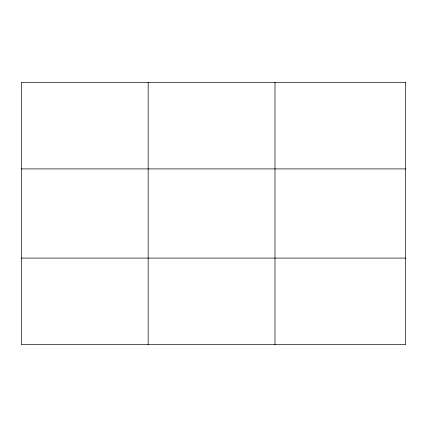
<?xml version="1.0" encoding="UTF-8"?>
<svg xmlns="http://www.w3.org/2000/svg" width="427" height="427" viewBox="0 0 427 427"><rect width="100%" height="100%" fill="white"/><g stroke="black" fill="none" stroke-linecap="round" stroke-linejoin="round"><path stroke-width="0.64" d="M148.169 344.664L148.169 82.336M274.988 344.664L274.988 82.336M21.35 168.905L405.65 168.905M21.35 258.095L405.65 258.095M405.65 82.336L405.65 344.664L21.35 344.664L21.35 82.336L405.65 82.336"/></g></svg>
